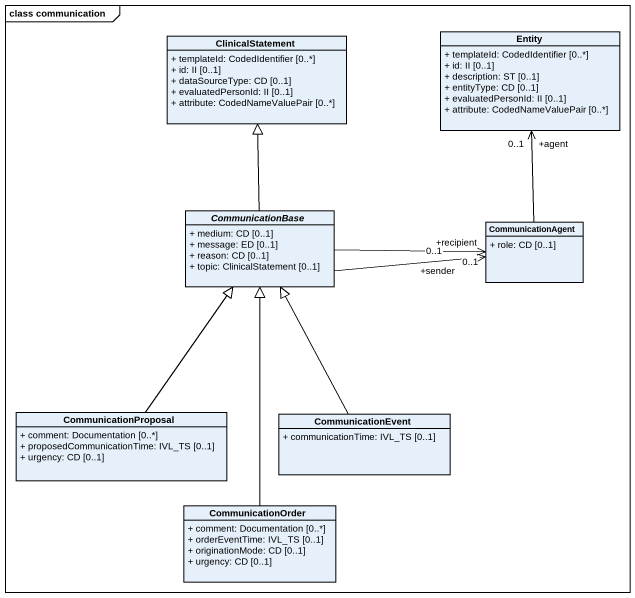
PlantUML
@startuml
mainframe class communication
hide circle
hide empty members
skinparam classAttributeIconSize 0
class ClinicalStatement {
  + templateId: CodedIdentifier [0..*]
  + id: II [0..1]
  + dataSourceType: CD [0..1]
  + evaluatedPersonId: II [0..1]
  + attribute: CodedNameValuePair [0..*]
}
class "Entity" as Entity_ {
  + templateId: CodedIdentifier [0..*]
  + id: II [0..1]
  + description: ST [0..1]
  + entityType: CD [0..1]
  + evaluatedPersonId: II [0..1]
  + attribute: CodedNameValuePair [0..*]
}
abstract class CommunicationBase {
  + medium: CD [0..1]
  + message: ED [0..1]
  + reason: CD [0..1]
  + topic: ClinicalStatement [0..1]
}
class CommunicationAgent {
  + role: CD [0..1]
}
class CommunicationProposal {
  + comment: Documentation [0..*]
  + proposedCommunicationTime: IVL_TS [0..1]
  + urgency: CD [0..1]
}
class CommunicationEvent {
  + communicationTime: IVL_TS [0..1]
}
class CommunicationOrder {
  + comment: Documentation [0..*]
  + orderEventTime: IVL_TS [0..1]
  + originationMode: CD [0..1]
  + urgency: CD [0..1]
}
CommunicationBase -up-|> ClinicalStatement
CommunicationBase -right-> "+recipient\n0..1" CommunicationAgent
CommunicationBase -right-> "+sender\n0..1" CommunicationAgent
CommunicationAgent -up-> "+agent\n0..1" Entity_
CommunicationProposal -up-|> CommunicationBase
CommunicationEvent -up-|> CommunicationBase
CommunicationOrder -up-|> CommunicationBase
@enduml
